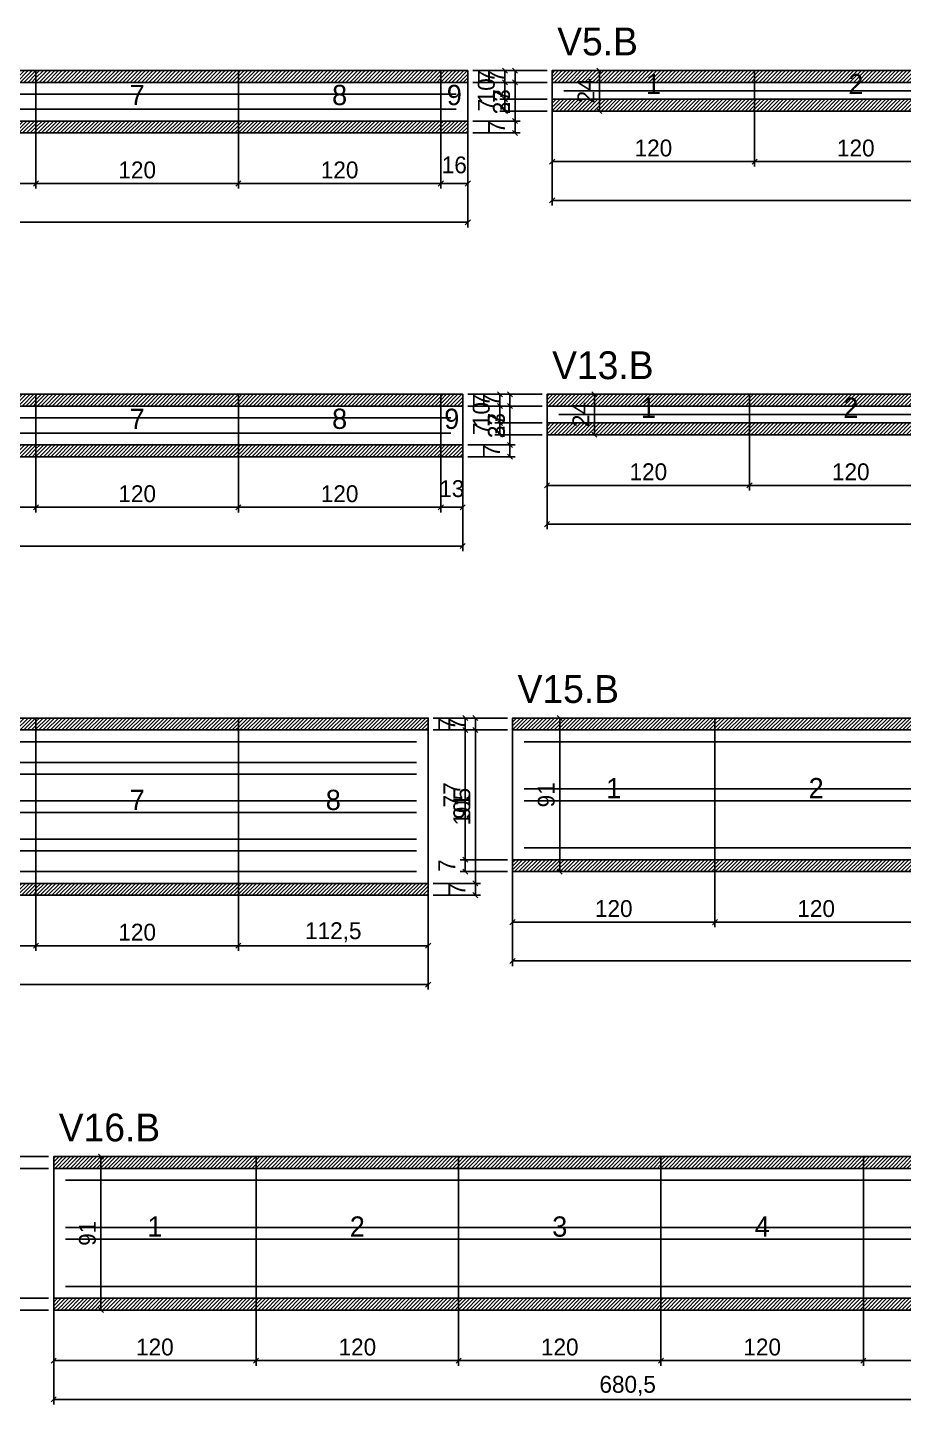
# Model space of a CAD drawing. Extents: x -9000 to 3070, y -6529 to 1250.
# Drawn here: x 948 to 1467, y -1477 to -660 of the extents above; entities that cross this region are included whole.
import ezdxf
from ezdxf.enums import TextEntityAlignment as Align

# ---------------------------------------------------------------- set-up
doc = ezdxf.new("R2010")
doc.units = 0
for name, color, linetype in [('5', 5, 'Continuous'), ('COTA', 241, 'Continuous'), ('NOMENCLATURA', 7, 'Continuous'), ('Painéis', 200, 'Continuous'), ('SARR_2.2x5', 40, 'Continuous'), ('SARR_2.2x7', 40, 'Continuous'), ('SCO-___-LAJ', 224, 'Continuous')]:
    doc.layers.add(name, color=color, linetype=linetype)
doc.dimstyles.new('PAINEL', dxfattribs={"dimtxt": 10, "dimasz": 3, "dimexe": 3, "dimexo": 3, "dimgap": 3, "dimtad": 1, "dimblk": 'OBLIQUE', "dimblk1": 'OBLIQUE', "dimcen": 2.5, "dimclrd": 4, "dimclre": 4, "dimclrt": 240, "dimazin": 3, "dimtfac": 1, "dimtmove": 0, "dimatfit": 3})

# ---------------------------------------------------------------- blocks, each defined once
blk = doc.blocks.new('_OBLIQUE')
at = {"color": 0, "linetype": 'BYBLOCK'}
blk.add_line((-0.5, -0.5), (0.5, 0.5), dxfattribs=at)

msp = doc.modelspace()

# ---------------------------------------------------------------- hatches: boundary and pattern name
at = {"layer": 'COTA'}
h = msp.add_hatch(dxfattribs=at)
h.set_pattern_fill('ANSI31', scale=0.5)
h.paths.add_polyline_path([(833, -693), (953, -693), (953, -686), (833, -686)])
h = msp.add_hatch(dxfattribs=at)
h.set_pattern_fill('ANSI31', scale=0.5)
h.paths.add_polyline_path([(953, -693), (1073, -693), (1073, -686), (953, -686)])
h = msp.add_hatch(dxfattribs=at)
h.set_pattern_fill('ANSI31', scale=0.5)
h.paths.add_polyline_path([(1073, -693), (1193, -693), (1193, -686), (1073, -686)])
h = msp.add_hatch(dxfattribs=at)
h.set_pattern_fill('ANSI31', scale=0.5)
h.paths.add_polyline_path([(1193, -693), (1209, -693), (1209, -686), (1193, -686)])
h = msp.add_hatch(dxfattribs=at)
h.set_pattern_fill('ANSI31', scale=0.5)
h.paths.add_polyline_path([(1259, -693), (1379, -693), (1379, -686), (1259, -686)])
h = msp.add_hatch(dxfattribs=at)
h.set_pattern_fill('ANSI31', scale=0.5)
h.paths.add_polyline_path([(1379, -693), (1499, -693), (1499, -686), (1379, -686)])
h = msp.add_hatch(dxfattribs=at)
h.set_pattern_fill('ANSI31', scale=0.5)
h.paths.add_polyline_path([(1259, -710), (1379, -710), (1379, -703), (1259, -703)])
h = msp.add_hatch(dxfattribs=at)
h.set_pattern_fill('ANSI31', scale=0.5)
h.paths.add_polyline_path([(1379, -710), (1499, -710), (1499, -703), (1379, -703)])
h = msp.add_hatch(dxfattribs=at)
h.set_pattern_fill('ANSI31', scale=0.5)
h.paths.add_polyline_path([(833, -723), (953, -723), (953, -716), (833, -716)])
h = msp.add_hatch(dxfattribs=at)
h.set_pattern_fill('ANSI31', scale=0.5)
h.paths.add_polyline_path([(953, -723), (1073, -723), (1073, -716), (953, -716)])
h = msp.add_hatch(dxfattribs=at)
h.set_pattern_fill('ANSI31', scale=0.5)
h.paths.add_polyline_path([(1073, -723), (1193, -723), (1193, -716), (1073, -716)])
h = msp.add_hatch(dxfattribs=at)
h.set_pattern_fill('ANSI31', scale=0.5)
h.paths.add_polyline_path([(1193, -723), (1209, -723), (1209, -716), (1193, -716)])
h = msp.add_hatch(dxfattribs=at)
h.set_pattern_fill('ANSI31', scale=0.5)
h.paths.add_polyline_path([(833, -885), (953, -885), (953, -878), (833, -878)])
h = msp.add_hatch(dxfattribs=at)
h.set_pattern_fill('ANSI31', scale=0.5)
h.paths.add_polyline_path([(953, -885), (1073, -885), (1073, -878), (953, -878)])
h = msp.add_hatch(dxfattribs=at)
h.set_pattern_fill('ANSI31', scale=0.5)
h.paths.add_polyline_path([(1073, -885), (1193, -885), (1193, -878), (1073, -878)])
h = msp.add_hatch(dxfattribs=at)
h.set_pattern_fill('ANSI31', scale=0.5)
h.paths.add_polyline_path([(1193, -885), (1206, -885), (1206, -878), (1193, -878)])
h = msp.add_hatch(dxfattribs=at)
h.set_pattern_fill('ANSI31', scale=0.5)
h.paths.add_polyline_path([(1256, -885), (1376, -885), (1376, -878), (1256, -878)])
h = msp.add_hatch(dxfattribs=at)
h.set_pattern_fill('ANSI31', scale=0.5)
h.paths.add_polyline_path([(1376, -885), (1496, -885), (1496, -878), (1376, -878)])
h = msp.add_hatch(dxfattribs=at)
h.set_pattern_fill('ANSI31', scale=0.5)
h.paths.add_polyline_path([(1256, -902), (1376, -902), (1376, -895), (1256, -895)])
h = msp.add_hatch(dxfattribs=at)
h.set_pattern_fill('ANSI31', scale=0.5)
h.paths.add_polyline_path([(1376, -902), (1496, -902), (1496, -895), (1376, -895)])
h = msp.add_hatch(dxfattribs=at)
h.set_pattern_fill('ANSI31', scale=0.5)
h.paths.add_polyline_path([(833, -915), (953, -915), (953, -908), (833, -908)])
h = msp.add_hatch(dxfattribs=at)
h.set_pattern_fill('ANSI31', scale=0.5)
h.paths.add_polyline_path([(953, -915), (1073, -915), (1073, -908), (953, -908)])
h = msp.add_hatch(dxfattribs=at)
h.set_pattern_fill('ANSI31', scale=0.5)
h.paths.add_polyline_path([(1073, -915), (1193, -915), (1193, -908), (1073, -908)])
h = msp.add_hatch(dxfattribs=at)
h.set_pattern_fill('ANSI31', scale=0.5)
h.paths.add_polyline_path([(1193, -915), (1206, -915), (1206, -908), (1193, -908)])
h = msp.add_hatch(dxfattribs=at)
h.set_pattern_fill('ANSI31', scale=0.5)
h.paths.add_polyline_path([(833, -1077), (953, -1077), (953, -1070), (833, -1070)])
h = msp.add_hatch(dxfattribs=at)
h.set_pattern_fill('ANSI31', scale=0.5)
h.paths.add_polyline_path([(953, -1077), (1073, -1077), (1073, -1070), (953, -1070)])
h = msp.add_hatch(dxfattribs=at)
h.set_pattern_fill('ANSI31', scale=0.5)
h.paths.add_polyline_path([(1073, -1077), (1185.5, -1077), (1185.5, -1070), (1073, -1070)])
h = msp.add_hatch(dxfattribs=at)
h.set_pattern_fill('ANSI31', scale=0.5)
h.paths.add_polyline_path([(1235.5, -1077), (1355.5, -1077), (1355.5, -1070), (1235.5, -1070)])
h = msp.add_hatch(dxfattribs=at)
h.set_pattern_fill('ANSI31', scale=0.5)
h.paths.add_polyline_path([(1355.5, -1077), (1475.5, -1077), (1475.5, -1070), (1355.5, -1070)])
h = msp.add_hatch(dxfattribs=at)
h.set_pattern_fill('ANSI31', scale=0.5)
h.paths.add_polyline_path([(1235.5, -1161), (1355.5, -1161), (1355.5, -1154), (1235.5, -1154)])
h = msp.add_hatch(dxfattribs=at)
h.set_pattern_fill('ANSI31', scale=0.5)
h.paths.add_polyline_path([(1355.5, -1161), (1475.5, -1161), (1475.5, -1154), (1355.5, -1154)])
h = msp.add_hatch(dxfattribs=at)
h.set_pattern_fill('ANSI31', scale=0.5)
h.paths.add_polyline_path([(833, -1175), (953, -1175), (953, -1168), (833, -1168)])
h = msp.add_hatch(dxfattribs=at)
h.set_pattern_fill('ANSI31', scale=0.5)
h.paths.add_polyline_path([(953, -1175), (1073, -1175), (1073, -1168), (953, -1168)])
h = msp.add_hatch(dxfattribs=at)
h.set_pattern_fill('ANSI31', scale=0.5)
h.paths.add_polyline_path([(1073, -1175), (1185.5, -1175), (1185.5, -1168), (1073, -1168)])
h = msp.add_hatch(dxfattribs=at)
h.set_pattern_fill('ANSI31', scale=0.5)
h.paths.add_polyline_path([(963.5, -1337), (1083.5, -1337), (1083.5, -1330), (963.5, -1330)])
h = msp.add_hatch(dxfattribs=at)
h.set_pattern_fill('ANSI31', scale=0.5)
h.paths.add_polyline_path([(1083.5, -1337), (1203.5, -1337), (1203.5, -1330), (1083.5, -1330)])
h = msp.add_hatch(dxfattribs=at)
h.set_pattern_fill('ANSI31', scale=0.5)
h.paths.add_polyline_path([(1203.5, -1337), (1323.5, -1337), (1323.5, -1330), (1203.5, -1330)])
h = msp.add_hatch(dxfattribs=at)
h.set_pattern_fill('ANSI31', scale=0.5)
h.paths.add_polyline_path([(1323.5, -1337), (1443.5, -1337), (1443.5, -1330), (1323.5, -1330)])
h = msp.add_hatch(dxfattribs=at)
h.set_pattern_fill('ANSI31', scale=0.5)
h.paths.add_polyline_path([(1443.5, -1337), (1563.5, -1337), (1563.5, -1330), (1443.5, -1330)])
h = msp.add_hatch(dxfattribs=at)
h.set_pattern_fill('ANSI31', scale=0.5)
h.paths.add_polyline_path([(963.5, -1421), (1083.5, -1421), (1083.5, -1414), (963.5, -1414)])
h = msp.add_hatch(dxfattribs=at)
h.set_pattern_fill('ANSI31', scale=0.5)
h.paths.add_polyline_path([(1083.5, -1421), (1203.5, -1421), (1203.5, -1414), (1083.5, -1414)])
h = msp.add_hatch(dxfattribs=at)
h.set_pattern_fill('ANSI31', scale=0.5)
h.paths.add_polyline_path([(1203.5, -1421), (1323.5, -1421), (1323.5, -1414), (1203.5, -1414)])
h = msp.add_hatch(dxfattribs=at)
h.set_pattern_fill('ANSI31', scale=0.5)
h.paths.add_polyline_path([(1323.5, -1421), (1443.5, -1421), (1443.5, -1414), (1323.5, -1414)])
h = msp.add_hatch(dxfattribs=at)
h.set_pattern_fill('ANSI31', scale=0.5)
h.paths.add_polyline_path([(1443.5, -1421), (1563.5, -1421), (1563.5, -1414), (1443.5, -1414)])

# ---------------------------------------------------------------- linework, layer by layer
at = {"layer": 'Painéis'}
for p, q in [((833, -693), (953, -693)), ((953, -716), (953, -693)), ((953, -716), (953, -693)), ((953, -693), (1073, -693)), ((953, -716), (953, -693)), ((1073, -716), (1073, -693)), ((1073, -716), (1073, -693)), ((1073, -693), (1193, -693)), ((1073, -716), (1073, -693)), ((1193, -716), (1193, -693)), ((1193, -716), (1193, -693)), ((1193, -693), (1209, -693)), ((1193, -716), (1193, -693)), ((1209, -716), (1209, -693)), ((1259, -693), (1379, -693)), ((1259, -703), (1259, -693)), ((1379, -703), (1379, -693)), ((1379, -703), (1379, -693)), ((1379, -693), (1499, -693)), ((1379, -703), (1379, -693)), ((1259, -703), (1379, -703)), ((1379, -703), (1499, -703)), ((833, -716), (953, -716)), ((953, -716), (1073, -716)), ((1073, -716), (1193, -716)), ((1193, -716), (1209, -716)), ((833, -885), (953, -885)), ((953, -908), (953, -885)), ((953, -908), (953, -885)), ((953, -885), (1073, -885)), ((953, -908), (953, -885)), ((1073, -908), (1073, -885)), ((1073, -908), (1073, -885)), ((1073, -885), (1193, -885)), ((1073, -908), (1073, -885)), ((1193, -908), (1193, -885)), ((1193, -908), (1193, -885)), ((1193, -885), (1206, -885)), ((1193, -908), (1193, -885)), ((1206, -908), (1206, -885)), ((1256, -885), (1376, -885)), ((1256, -895), (1256, -885)), ((1376, -895), (1376, -885)), ((1376, -895), (1376, -885)), ((1376, -885), (1496, -885)), ((1376, -895), (1376, -885)), ((1256, -895), (1376, -895)), ((1376, -895), (1496, -895)), ((833, -908), (953, -908)), ((953, -908), (1073, -908)), ((1073, -908), (1193, -908)), ((1193, -908), (1206, -908)), ((833, -1077), (953, -1077)), ((953, -1168), (953, -1077)), ((953, -1168), (953, -1077)), ((953, -1077), (1073, -1077)), ((953, -1168), (953, -1077)), ((1073, -1168), (1073, -1077)), ((1073, -1168), (1073, -1077)), ((1073, -1077), (1185.5, -1077)), ((1073, -1168), (1073, -1077)), ((1185.5, -1168), (1185.5, -1077)), ((1235.5, -1077), (1355.5, -1077)), ((1235.5, -1154), (1235.5, -1077)), ((1355.5, -1154), (1355.5, -1077)), ((1355.5, -1154), (1355.5, -1077)), ((1355.5, -1077), (1475.5, -1077)), ((1355.5, -1154), (1355.5, -1077)), ((1235.5, -1154), (1355.5, -1154)), ((1355.5, -1154), (1475.5, -1154)), ((833, -1168), (953, -1168)), ((953, -1168), (1073, -1168)), ((1073, -1168), (1185.5, -1168)), ((963.5, -1337), (1083.5, -1337)), ((963.5, -1414), (963.5, -1337)), ((1083.5, -1414), (1083.5, -1337)), ((1083.5, -1414), (1083.5, -1337)), ((1083.5, -1337), (1203.5, -1337)), ((1083.5, -1414), (1083.5, -1337)), ((1203.5, -1414), (1203.5, -1337)), ((1203.5, -1414), (1203.5, -1337)), ((1203.5, -1337), (1323.5, -1337)), ((1203.5, -1414), (1203.5, -1337)), ((1323.5, -1414), (1323.5, -1337)), ((1323.5, -1414), (1323.5, -1337)), ((1323.5, -1337), (1443.5, -1337)), ((1323.5, -1414), (1323.5, -1337)), ((1443.5, -1414), (1443.5, -1337)), ((1443.5, -1414), (1443.5, -1337)), ((1443.5, -1337), (1563.5, -1337)), ((1443.5, -1414), (1443.5, -1337)), ((963.5, -1414), (1083.5, -1414)), ((1083.5, -1414), (1203.5, -1414)), ((1203.5, -1414), (1323.5, -1414)), ((1323.5, -1414), (1443.5, -1414)), ((1443.5, -1414), (1563.5, -1414))]:
    msp.add_line(p, q, dxfattribs=at)
at = {"layer": 'SARR_2.2x5'}
for points in [[(1266, -698), (1379, -698)], [(1266, -698), (1379, -698)], [(1379, -698), (1499, -698)], [(1379, -698), (1499, -698)], [(1263, -890), (1376, -890)], [(1263, -890), (1376, -890)], [(1376, -890), (1496, -890)], [(1376, -890), (1496, -890)]]:
    msp.add_lwpolyline(points, dxfattribs=at)
at = {"layer": 'SARR_2.2x7'}
for points in [[(833, -700), (953, -700)], [(833, -700), (953, -700)], [(953, -700), (1073, -700)], [(953, -700), (1073, -700)], [(1073, -700), (1193, -700)], [(1073, -700), (1193, -700)], [(1193, -700), (1202, -700)], [(1193, -700), (1202, -700)], [(833, -709), (953, -709)], [(833, -709), (953, -709)], [(953, -709), (1073, -709)], [(953, -709), (1073, -709)], [(1073, -709), (1193, -709)], [(1073, -709), (1193, -709)], [(1193, -709), (1202, -709)], [(1193, -709), (1202, -709)], [(833, -892), (953, -892)], [(833, -892), (953, -892)], [(953, -892), (1073, -892)], [(953, -892), (1073, -892)], [(1073, -892), (1193, -892)], [(1073, -892), (1193, -892)], [(1193, -892), (1199, -892)], [(1193, -892), (1199, -892)], [(833, -901), (953, -901)], [(833, -901), (953, -901)], [(953, -901), (1073, -901)], [(953, -901), (1073, -901)], [(1073, -901), (1193, -901)], [(1073, -901), (1193, -901)], [(1193, -901), (1199, -901)], [(1193, -901), (1199, -901)], [(833, -1084), (953, -1084)], [(833, -1084), (953, -1084)], [(953, -1084), (1073, -1084)], [(953, -1084), (1073, -1084)], [(1073, -1084), (1178.5, -1084)], [(1073, -1084), (1178.5, -1084)], [(1242.5, -1084), (1355.5, -1084)], [(1242.5, -1084), (1355.5, -1084)], [(1355.5, -1084), (1475.5, -1084)], [(1355.5, -1084), (1475.5, -1084)], [(833, -1096.25), (953, -1096.25)], [(833, -1096.25), (953, -1096.25)], [(953, -1096.25), (1073, -1096.25)], [(953, -1096.25), (1073, -1096.25)], [(1073, -1096.25), (1178.5, -1096.25)], [(1073, -1096.25), (1178.5, -1096.25)], [(833, -1103.25), (953, -1103.25)], [(833, -1103.25), (953, -1103.25)], [(953, -1103.25), (1073, -1103.25)], [(953, -1103.25), (1073, -1103.25)], [(1073, -1103.25), (1178.5, -1103.25)], [(1073, -1103.25), (1178.5, -1103.25)], [(1242.5, -1112), (1355.5, -1112)], [(1242.5, -1112), (1355.5, -1112)], [(1355.5, -1112), (1475.5, -1112)], [(1355.5, -1112), (1475.5, -1112)], [(833, -1119), (953, -1119)], [(833, -1119), (953, -1119)], [(833, -1126), (953, -1126)], [(833, -1126), (953, -1126)], [(953, -1119), (1073, -1119)], [(953, -1119), (1073, -1119)], [(953, -1126), (1073, -1126)], [(953, -1126), (1073, -1126)], [(1073, -1119), (1178.5, -1119)], [(1073, -1119), (1178.5, -1119)], [(1073, -1126), (1178.5, -1126)], [(1073, -1126), (1178.5, -1126)], [(1242.5, -1119), (1355.5, -1119)], [(1242.5, -1119), (1355.5, -1119)], [(1355.5, -1119), (1475.5, -1119)], [(1355.5, -1119), (1475.5, -1119)], [(833, -1141.75), (953, -1141.75)], [(833, -1141.75), (953, -1141.75)], [(953, -1141.75), (1073, -1141.75)], [(953, -1141.75), (1073, -1141.75)], [(1073, -1141.75), (1178.5, -1141.75)], [(1073, -1141.75), (1178.5, -1141.75)], [(833, -1148.75), (953, -1148.75)], [(833, -1148.75), (953, -1148.75)], [(953, -1148.75), (1073, -1148.75)], [(953, -1148.75), (1073, -1148.75)], [(1073, -1148.75), (1178.5, -1148.75)], [(1073, -1148.75), (1178.5, -1148.75)], [(1242.5, -1147), (1355.5, -1147)], [(1242.5, -1147), (1355.5, -1147)], [(1355.5, -1147), (1475.5, -1147)], [(1355.5, -1147), (1475.5, -1147)], [(833, -1161), (953, -1161)], [(833, -1161), (953, -1161)], [(953, -1161), (1073, -1161)], [(953, -1161), (1073, -1161)], [(1073, -1161), (1178.5, -1161)], [(1073, -1161), (1178.5, -1161)], [(970.5, -1344), (1083.5, -1344)], [(970.5, -1344), (1083.5, -1344)], [(1083.5, -1344), (1203.5, -1344)], [(1083.5, -1344), (1203.5, -1344)], [(1203.5, -1344), (1323.5, -1344)], [(1203.5, -1344), (1323.5, -1344)], [(1323.5, -1344), (1443.5, -1344)], [(1323.5, -1344), (1443.5, -1344)], [(1443.5, -1344), (1563.5, -1344)], [(1443.5, -1344), (1563.5, -1344)], [(970.5, -1372), (1083.5, -1372)], [(970.5, -1372), (1083.5, -1372)], [(970.5, -1379), (1083.5, -1379)], [(970.5, -1379), (1083.5, -1379)], [(1083.5, -1372), (1203.5, -1372)], [(1083.5, -1372), (1203.5, -1372)], [(1083.5, -1379), (1203.5, -1379)], [(1083.5, -1379), (1203.5, -1379)], [(1203.5, -1372), (1323.5, -1372)], [(1203.5, -1372), (1323.5, -1372)], [(1203.5, -1379), (1323.5, -1379)], [(1203.5, -1379), (1323.5, -1379)], [(1323.5, -1372), (1443.5, -1372)], [(1323.5, -1372), (1443.5, -1372)], [(1323.5, -1379), (1443.5, -1379)], [(1323.5, -1379), (1443.5, -1379)], [(1443.5, -1372), (1563.5, -1372)], [(1443.5, -1372), (1563.5, -1372)], [(1443.5, -1379), (1563.5, -1379)], [(1443.5, -1379), (1563.5, -1379)], [(970.5, -1407), (1083.5, -1407)], [(970.5, -1407), (1083.5, -1407)], [(1083.5, -1407), (1203.5, -1407)], [(1083.5, -1407), (1203.5, -1407)], [(1203.5, -1407), (1323.5, -1407)], [(1203.5, -1407), (1323.5, -1407)], [(1323.5, -1407), (1443.5, -1407)], [(1323.5, -1407), (1443.5, -1407)], [(1443.5, -1407), (1563.5, -1407)], [(1443.5, -1407), (1563.5, -1407)]]:
    msp.add_lwpolyline(points, dxfattribs=at)
at = {"layer": 'SCO-___-LAJ'}
for points in [[(833, -693), (953, -693), (953, -686), (833, -686)], [(953, -693), (1073, -693), (1073, -686), (953, -686)], [(1073, -693), (1193, -693), (1193, -686), (1073, -686)], [(1193, -693), (1209, -693), (1209, -686), (1193, -686)], [(1259, -693), (1379, -693), (1379, -686), (1259, -686)], [(1379, -693), (1499, -693), (1499, -686), (1379, -686)], [(1259, -710), (1379, -710), (1379, -703), (1259, -703)], [(1379, -710), (1499, -710), (1499, -703), (1379, -703)], [(833, -723), (953, -723), (953, -716), (833, -716)], [(953, -723), (1073, -723), (1073, -716), (953, -716)], [(1073, -723), (1193, -723), (1193, -716), (1073, -716)], [(1193, -723), (1209, -723), (1209, -716), (1193, -716)], [(833, -885), (953, -885), (953, -878), (833, -878)], [(953, -885), (1073, -885), (1073, -878), (953, -878)], [(1073, -885), (1193, -885), (1193, -878), (1073, -878)], [(1193, -885), (1206, -885), (1206, -878), (1193, -878)], [(1256, -885), (1376, -885), (1376, -878), (1256, -878)], [(1376, -885), (1496, -885), (1496, -878), (1376, -878)], [(1256, -902), (1376, -902), (1376, -895), (1256, -895)], [(1376, -902), (1496, -902), (1496, -895), (1376, -895)], [(833, -915), (953, -915), (953, -908), (833, -908)], [(953, -915), (1073, -915), (1073, -908), (953, -908)], [(1073, -915), (1193, -915), (1193, -908), (1073, -908)], [(1193, -915), (1206, -915), (1206, -908), (1193, -908)], [(833, -1077), (953, -1077), (953, -1070), (833, -1070)], [(953, -1077), (1073, -1077), (1073, -1070), (953, -1070)], [(1073, -1077), (1185.5, -1077), (1185.5, -1070), (1073, -1070)], [(1235.5, -1077), (1355.5, -1077), (1355.5, -1070), (1235.5, -1070)], [(1355.5, -1077), (1475.5, -1077), (1475.5, -1070), (1355.5, -1070)], [(1235.5, -1161), (1355.5, -1161), (1355.5, -1154), (1235.5, -1154)], [(1355.5, -1161), (1475.5, -1161), (1475.5, -1154), (1355.5, -1154)], [(833, -1175), (953, -1175), (953, -1168), (833, -1168)], [(953, -1175), (1073, -1175), (1073, -1168), (953, -1168)], [(1073, -1175), (1185.5, -1175), (1185.5, -1168), (1073, -1168)], [(963.5, -1337), (1083.5, -1337), (1083.5, -1330), (963.5, -1330)], [(1083.5, -1337), (1203.5, -1337), (1203.5, -1330), (1083.5, -1330)], [(1203.5, -1337), (1323.5, -1337), (1323.5, -1330), (1203.5, -1330)], [(1323.5, -1337), (1443.5, -1337), (1443.5, -1330), (1323.5, -1330)], [(1443.5, -1337), (1563.5, -1337), (1563.5, -1330), (1443.5, -1330)], [(963.5, -1421), (1083.5, -1421), (1083.5, -1414), (963.5, -1414)], [(1083.5, -1421), (1203.5, -1421), (1203.5, -1414), (1083.5, -1414)], [(1203.5, -1421), (1323.5, -1421), (1323.5, -1414), (1203.5, -1414)], [(1323.5, -1421), (1443.5, -1421), (1443.5, -1414), (1323.5, -1414)], [(1443.5, -1421), (1563.5, -1421), (1563.5, -1414), (1443.5, -1414)]]:
    msp.add_lwpolyline(points, close=True, dxfattribs=at)

# ---------------------------------------------------------------- texts
at = {"layer": '5'}
for s, p in [('1', (1319, -694)), ('2', (1439, -694)), ('7', (1013, -700.5)), ('8', (1133, -700.5)), ('9', (1201, -700.5)), ('1', (1316, -886)), ('2', (1436, -886)), ('7', (1013, -892.5)), ('8', (1133, -892.5)), ('9', (1199.5, -892.5)), ('1', (1295.5, -1111.5)), ('2', (1415.5, -1111.5)), ('7', (1013, -1118.5)), ('8', (1129.25, -1118.5)), ('1', (1023.5, -1371.5)), ('2', (1143.5, -1371.5)), ('3', (1263.5, -1371.5)), ('4', (1383.5, -1371.5))]:
    msp.add_text(s, height=12, dxfattribs=at).set_placement(p, align=Align.MIDDLE_CENTER)
at = {"layer": 'NOMENCLATURA'}
for s, p in [('V5.B', (1262, -677)), ('V13.B', (1259, -869)), ('V15.B', (1238.5, -1061)), ('V16.B', (966.5, -1321))]:
    msp.add_text(s, height=16.5, dxfattribs=at).set_placement(p)

# ---------------------------------------------------------------- dimensions: what is measured, and where the dimension line sits
at = {"layer": 'COTA'}
for base, p1, p2 in [((1237, -723), (1209, -723), (1209, -686)), ((1237, -693), (1209, -693), (1209, -686)), ((1231, -693), (1259, -693), (1259, -686)), ((1287, -710), (1259, -710), (1259, -686)), ((1237, -716), (1209, -716), (1209, -693)), ((1231, -703), (1259, -703), (1259, -693)), ((1231, -710), (1259, -710), (1259, -703)), ((1237, -723), (1209, -723), (1209, -716)), ((1234, -915), (1206, -915), (1206, -878)), ((1234, -885), (1206, -885), (1206, -878)), ((1228, -885), (1256, -885), (1256, -878)), ((1284, -902), (1256, -902), (1256, -878)), ((1234, -908), (1206, -908), (1206, -885)), ((1228, -895), (1256, -895), (1256, -885)), ((1228, -902), (1256, -902), (1256, -895)), ((1234, -915), (1206, -915), (1206, -908)), ((1213.5, -1175), (1185.5, -1175), (1185.5, -1070)), ((1213.5, -1077), (1185.5, -1077), (1185.5, -1070)), ((1207.5, -1077), (1235.5, -1077), (1235.5, -1070)), ((1263.5, -1161), (1235.5, -1161), (1235.5, -1070)), ((1213.5, -1168), (1185.5, -1168), (1185.5, -1077)), ((1207.5, -1154), (1235.5, -1154), (1235.5, -1077)), ((1207.5, -1161), (1235.5, -1161), (1235.5, -1154)), ((1213.5, -1175), (1185.5, -1175), (1185.5, -1168)), ((935.5, -1337), (963.5, -1337), (963.5, -1330)), ((991.5, -1421), (963.5, -1421), (963.5, -1330)), ((935.5, -1414), (963.5, -1414), (963.5, -1337)), ((935.5, -1421), (963.5, -1421), (963.5, -1414))]:
    msp.add_linear_dim(base=base, p1=p1, p2=p2, angle=90, dimstyle='PAINEL', dxfattribs=at).render()
for base, p1, p2 in [((1259, -740), (1259, -703), (1379, -703)), ((1259, -763), (1259, -703), (2235, -703)), ((1379, -740), (1379, -703), (1499, -703)), ((233, -776), (233, -716), (1209, -716)), ((833, -753), (833, -716), (953, -716)), ((953, -753), (953, -716), (1073, -716)), ((1073, -753), (1073, -716), (1193, -716)), ((1193, -753), (1193, -716), (1209, -716)), ((1256, -932), (1256, -895), (1376, -895)), ((1256, -955), (1256, -895), (2229, -895)), ((1376, -932), (1376, -895), (1496, -895)), ((233, -968), (233, -908), (1206, -908)), ((833, -945), (833, -908), (953, -908)), ((953, -945), (953, -908), (1073, -908)), ((1073, -945), (1073, -908), (1193, -908)), ((1193, -945), (1193, -908), (1206, -908)), ((1235.5, -1191), (1235.5, -1154), (1355.5, -1154)), ((1235.5, -1214), (1235.5, -1154), (2188, -1154)), ((1355.5, -1191), (1355.5, -1154), (1475.5, -1154)), ((233, -1228), (233, -1168), (1185.5, -1168)), ((833, -1205), (833, -1168), (953, -1168)), ((953, -1205), (953, -1168), (1073, -1168)), ((1073, -1205), (1073, -1168), (1185.5, -1168)), ((963.5, -1451), (963.5, -1414), (1083.5, -1414)), ((963.5, -1474), (963.5, -1414), (1644, -1414)), ((1083.5, -1451), (1083.5, -1414), (1203.5, -1414)), ((1203.5, -1451), (1203.5, -1414), (1323.5, -1414)), ((1323.5, -1451), (1323.5, -1414), (1443.5, -1414)), ((1443.5, -1451), (1443.5, -1414), (1563.5, -1414))]:
    msp.add_linear_dim(base=base, p1=p1, p2=p2, dimstyle='PAINEL', dxfattribs=at).render()

doc.saveas('drawing.dxf')
